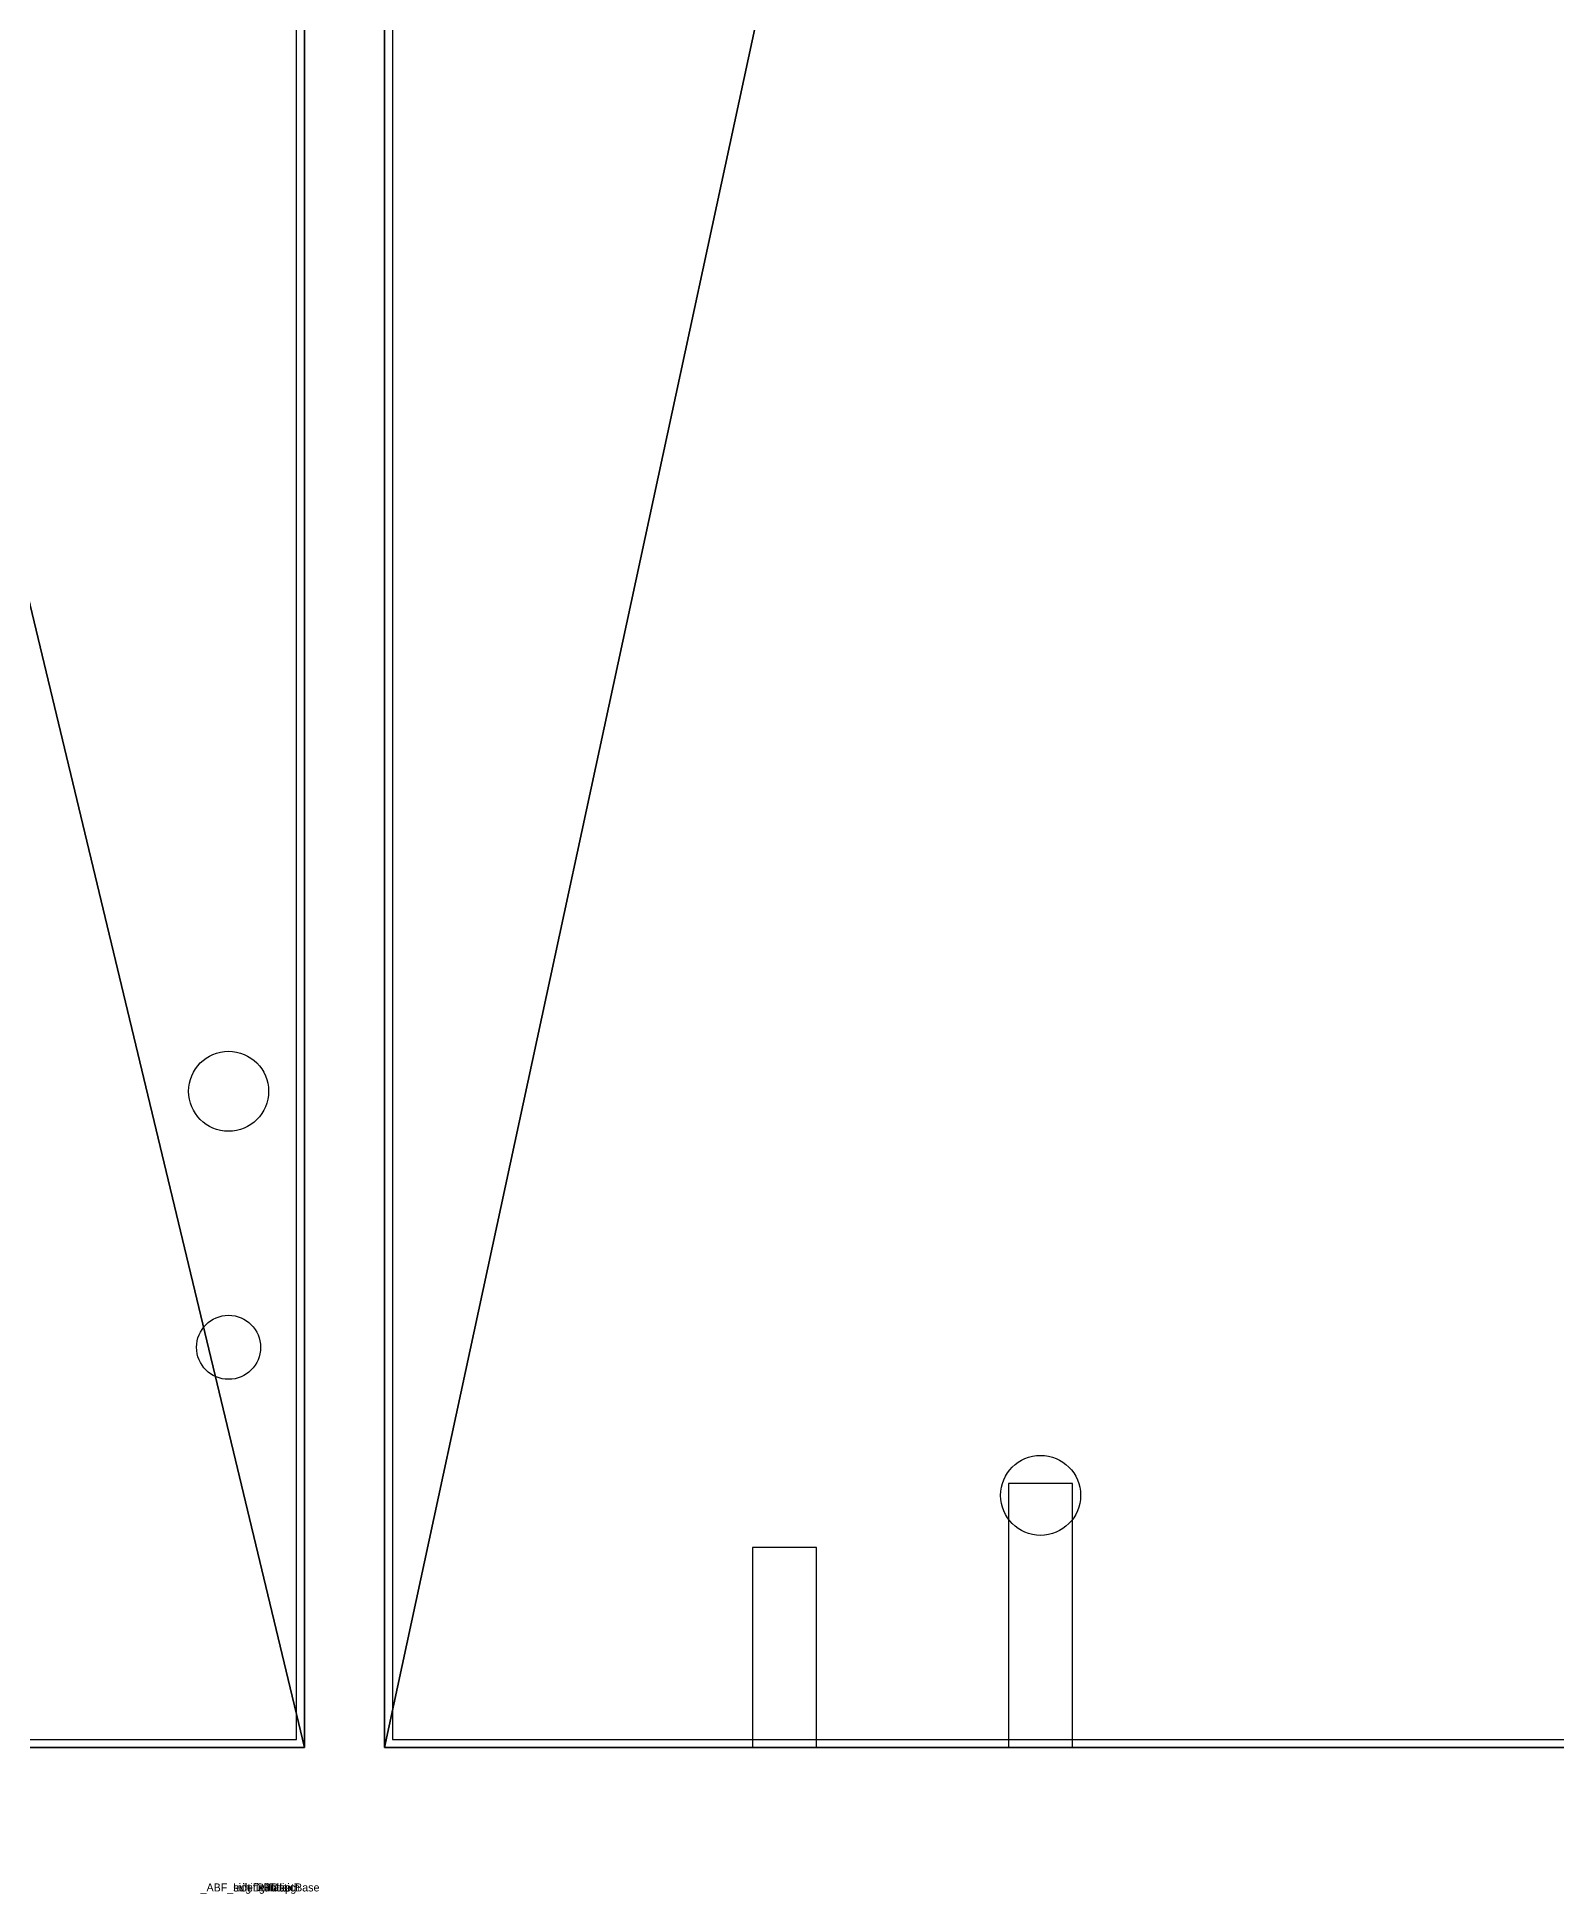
# Model space of a CAD drawing. Header units: millimetres. Extents: x -3498 to 36, y -676 to 1664.
# Drawn here: x -1589.4 to -1399.5, y -18.3 to 213.7 of the extents above; entities that cross this region are included whole.
import ezdxf

# ---------------------------------------------------------------- set-up
doc = ezdxf.new("R2010")
doc.units = ezdxf.units.MM
doc.header["$LTSCALE"] = 25.4
doc.layers.get('0').update_dxf_attribs({"true_color": 0xffffff})
for name, color, linetype, true_color in [('ABF-DSIDE-8', 32, 'Continuous', 0xcc5400), ('ABF_cuttingLines', 134, 'Continuous', 0x009987), ('ABF_edgeBanding', 252, 'Continuous', 0x777799), ('ABF_Label', 36, 'Continuous', 0x664400), ('DEPTH12-$38878', 34, 'Continuous', 0xaa4400), ('DEPTH13_5-$89199', 172, 'Continuous', 0x0000cc), ('DEPTH14-$89260', 22, 'Continuous', 0xcc4400)]:
    doc.layers.add(name, color=color, linetype=linetype, true_color=true_color)

# ---------------------------------------------------------------- blocks, each defined once
blk = doc.blocks.new('Group54#1')
blk = doc.blocks.new('Group56#1')
blk = doc.blocks.new('Group57#1')
blk = doc.blocks.new('Group58#1')
at = {"layer": 'DEPTH14-$89260', "color": 0}
blk.add_circle((-31.5, 32), 5, dxfattribs=at)
blk = doc.blocks.new('Group60#1')
at = {"layer": 'ABF-DSIDE-8', "color": 0, "extrusion": (-1, 0, 0)}
for centre in [(-32, -9), (0, -9)]:
    blk.add_circle(centre, 4, dxfattribs=at)
blk = doc.blocks.new('Group61#1')
at = {"layer": 'ABF-DSIDE-8', "color": 0}
for points in [[(0, 36, 0), (-33, 36, 0), (-33, 28, 0), (0, 28, 0), (0, 36, 0)], [(0, 4, 0), (-25, 4, 0), (-25, -4, 0), (0, -4, 0), (0, 4, 0)]]:
    blk.add_polyline3d(points, close=True, dxfattribs=at)
blk = doc.blocks.new('Group62#1')
blk = doc.blocks.new('Group64#1')
blk = doc.blocks.new('Group65#1')
blk = doc.blocks.new('Group66#1')
blk = doc.blocks.new('Group68#1')
blk = doc.blocks.new('Group69#1')
blk = doc.blocks.new('Group70#1')
blk = doc.blocks.new('Group72#1')
blk = doc.blocks.new('Group73#1')
blk = doc.blocks.new('Group74#1')
at = {"layer": 'DEPTH14-$89260', "color": 0}
blk.add_circle((32, 31.5), 5, dxfattribs=at)
blk = doc.blocks.new('Group76#1')
at = {"layer": 'ABF-DSIDE-8', "color": 0, "extrusion": (0, 1, 0)}
for centre in [(0, -9), (-32, -9)]:
    blk.add_circle(centre, 4, dxfattribs=at)
blk = doc.blocks.new('Group77#1')
at = {"layer": 'ABF-DSIDE-8', "color": 0}
for points in [[(36, 0, 0), (36, 33, 0), (28, 33, 0), (28, 0, 0), (36, 0, 0)], [(4, 0, 0), (4, 25, 0), (-4, 25, 0), (-4, 0, 0), (4, 0, 0)]]:
    blk.add_polyline3d(points, close=True, dxfattribs=at)
blk = doc.blocks.new('Group78#1')
at = {"layer": 'DEPTH14-$89260', "color": 0}
blk.add_circle((-32, 31.5), 5, dxfattribs=at)
blk = doc.blocks.new('Group80#1')
at = {"layer": 'ABF-DSIDE-8', "color": 0, "extrusion": (0, 1, 0)}
for centre in [(32, -9), (0, -9)]:
    blk.add_circle(centre, 4, dxfattribs=at)
blk = doc.blocks.new('Group81#1')
at = {"layer": 'ABF-DSIDE-8', "color": 0}
for points in [[(-36, 0, 0), (-36, 33, 0), (-28, 33, 0), (-28, 0, 0), (-36, 0, 0)], [(-4, 0, 0), (-4, 25, 0), (4, 25, 0), (4, 0, 0), (-4, 0, 0)]]:
    blk.add_polyline3d(points, close=True, dxfattribs=at)
blk = doc.blocks.new('Group82#1')
blk = doc.blocks.new('Group84#1')
blk = doc.blocks.new('Group85#1')
blk = doc.blocks.new('Group86#1')
blk = doc.blocks.new('Group88#1')
blk = doc.blocks.new('Group89#1')
blk = doc.blocks.new('Group155#1')
blk = doc.blocks.new('Group159#1')
blk = doc.blocks.new('Group207#1')
blk = doc.blocks.new('Group219#1')
at = {"layer": 'ABF_cuttingLines', "color": 0}
blk.add_polyline3d([(380.5, 19, 0), (380.5, 1681, 0), (24, 1681, 0), (24, 19, 0), (380.5, 19, 0)], close=True, dxfattribs=at)
blk = doc.blocks.new('Group220#1')
blk = doc.blocks.new('___#9')
at = {"color": 0}
for p, q in [((23, 1682), (23, 18)), ((23, 1682, 18), (23, 18, 18)), ((23, 1682), (23, 18)), ((23, 1682, 18), (23, 18, 18)), ((23, 18), (381.5, 18)), ((23, 18, 18), (381.5, 18, 18)), ((23, 18), (381.5, 18)), ((23, 18, 18), (381.5, 18, 18)), ((23, 18), (23, 18, 18)), ((23, 18), (23, 18, 18))]:
    blk.add_line(p, q, dxfattribs=at)
ref = blk.add_blockref('Group84#1', (331.5, 1682, 18), dxfattribs=at)
ref.add_attrib('Skp_GroupInstanceName', '_ABF_sideDrill', (0, 0), dxfattribs={"height": 1})
ref = blk.add_blockref('Group85#1', (331.5, 1682, 18), dxfattribs=at)
ref.add_attrib('Skp_GroupInstanceName', '_ABF_sideDrillDepth', (0, 0), dxfattribs={"height": 1})
ref = blk.add_blockref('Group88#1', (73, 1682, 18), dxfattribs=at)
ref.add_attrib('Skp_GroupInstanceName', '_ABF_sideDrill', (0, 0), dxfattribs={"height": 1})
ref = blk.add_blockref('Group89#1', (73, 1682, 18), dxfattribs=at)
ref.add_attrib('Skp_GroupInstanceName', '_ABF_sideDrillDepth', (0, 0), dxfattribs={"height": 1})
ref = blk.add_blockref('Group82#1', (331.5, 1682, 18), dxfattribs=at)
ref.add_attrib('Skp_GroupInstanceName', '_ABF_minifixBolts', (0, 0), dxfattribs={"height": 1})
ref = blk.add_blockref('Group86#1', (73, 1682, 18), dxfattribs=at)
ref.add_attrib('Skp_GroupInstanceName', '_ABF_minifixBolts', (0, 0), dxfattribs={"height": 1})
ref = blk.add_blockref('Group56#1', (381.5, 1632, 18), dxfattribs=at)
ref.add_attrib('Skp_GroupInstanceName', '_ABF_sideDrill', (0, 0), dxfattribs={"height": 1})
ref = blk.add_blockref('Group57#1', (381.5, 1632, 18), dxfattribs=at)
ref.add_attrib('Skp_GroupInstanceName', '_ABF_sideDrillDepth', (0, 0), dxfattribs={"height": 1})
ref = blk.add_blockref('Group54#1', (381.5, 1632, 18), dxfattribs=at)
ref.add_attrib('Skp_GroupInstanceName', '_ABF_minifixBolts', (0, 0), dxfattribs={"height": 1})
ref = blk.add_blockref('Group155#1', (60.5, 1522, 18), dxfattribs=at)
ref.add_attrib('Skp_GroupInstanceName', '_ABF_minifixPlasticBase', (0, 0), dxfattribs={"height": 1})
ref = blk.add_blockref('Group159#1', (344, 1522, 18), dxfattribs=at)
ref.add_attrib('Skp_GroupInstanceName', '_ABF_minifixPlasticBase', (0, 0), dxfattribs={"height": 1})
ref = blk.add_blockref('Group72#1', (381.5, 1282, 18), dxfattribs=at)
ref.add_attrib('Skp_GroupInstanceName', '_ABF_sideDrill', (0, 0), dxfattribs={"height": 1})
ref = blk.add_blockref('Group73#1', (381.5, 1282, 18), dxfattribs=at)
ref.add_attrib('Skp_GroupInstanceName', '_ABF_sideDrillDepth', (0, 0), dxfattribs={"height": 1})
ref = blk.add_blockref('Group70#1', (381.5, 1282, 18), dxfattribs=at)
ref.add_attrib('Skp_GroupInstanceName', '_ABF_minifixBolts', (0, 0), dxfattribs={"height": 1})
ref = blk.add_blockref('Group66#1', (381.5, 850, 18), dxfattribs=at)
ref.add_attrib('Skp_GroupInstanceName', '_ABF_minifixBolts', (0, 0), dxfattribs={"height": 1})
ref = blk.add_blockref('Group68#1', (381.5, 850, 18), dxfattribs=at)
ref.add_attrib('Skp_GroupInstanceName', '_ABF_sideDrill', (0, 0), dxfattribs={"height": 1})
ref = blk.add_blockref('Group69#1', (381.5, 850, 18), dxfattribs=at)
ref.add_attrib('Skp_GroupInstanceName', '_ABF_sideDrillDepth', (0, 0), dxfattribs={"height": 1})
ref = blk.add_blockref('Group62#1', (381.5, 418, 18), dxfattribs=at)
ref.add_attrib('Skp_GroupInstanceName', '_ABF_minifixBolts', (0, 0), dxfattribs={"height": 1})
ref = blk.add_blockref('Group64#1', (381.5, 418, 18), dxfattribs=at)
ref.add_attrib('Skp_GroupInstanceName', '_ABF_sideDrill', (0, 0), dxfattribs={"height": 1})
ref = blk.add_blockref('Group65#1', (381.5, 418, 18), dxfattribs=at)
ref.add_attrib('Skp_GroupInstanceName', '_ABF_sideDrillDepth', (0, 0), dxfattribs={"height": 1})
ref = blk.add_blockref('Group58#1', (381.5, 68, 18), dxfattribs=at)
ref.add_attrib('Skp_GroupInstanceName', '_ABF_minifixBolts', (0, 0), dxfattribs={"height": 1})
ref = blk.add_blockref('Group60#1', (381.5, 68, 18), dxfattribs=at)
ref.add_attrib('Skp_GroupInstanceName', '_ABF_sideDrill', (0, 0), dxfattribs={"height": 1})
ref = blk.add_blockref('Group61#1', (381.5, 68, 18), dxfattribs=at)
ref.add_attrib('Skp_GroupInstanceName', '_ABF_sideDrillDepth', (0, 0), dxfattribs={"height": 1})
ref = blk.add_blockref('Group74#1', (73, 18, 18), dxfattribs=at)
ref.add_attrib('Skp_GroupInstanceName', '_ABF_minifixBolts', (0, 0), dxfattribs={"height": 1})
ref = blk.add_blockref('Group78#1', (331.5, 18, 18), dxfattribs=at)
ref.add_attrib('Skp_GroupInstanceName', '_ABF_minifixBolts', (0, 0), dxfattribs={"height": 1})
ref = blk.add_blockref('Group77#1', (73, 18, 18), dxfattribs=at)
ref.add_attrib('Skp_GroupInstanceName', '_ABF_sideDrillDepth', (0, 0), dxfattribs={"height": 1})
ref = blk.add_blockref('Group81#1', (331.5, 18, 18), dxfattribs=at)
ref.add_attrib('Skp_GroupInstanceName', '_ABF_sideDrillDepth', (0, 0), dxfattribs={"height": 1})
ref = blk.add_blockref('Group76#1', (73, 18, 18), dxfattribs=at)
ref.add_attrib('Skp_GroupInstanceName', '_ABF_sideDrill', (0, 0), dxfattribs={"height": 1})
ref = blk.add_blockref('Group80#1', (331.5, 18, 18), dxfattribs=at)
ref.add_attrib('Skp_GroupInstanceName', '_ABF_sideDrill', (0, 0), dxfattribs={"height": 1})
at = {"layer": 'ABF_cuttingLines', "color": 0}
ref = blk.add_blockref('Group219#1', (0, 0, 18), dxfattribs=at)
ref.add_attrib('Skp_GroupInstanceName', '_ABF_cuttingLines', (0, 0), dxfattribs={"layer": '0', "height": 1})
at = {"layer": 'ABF_edgeBanding', "color": 0}
ref = blk.add_blockref('Group220#1', (0, 0, 18), dxfattribs=at)
ref.add_attrib('Skp_GroupInstanceName', '_ABF_edgeBanding', (0, 0), dxfattribs={"layer": '0', "height": 1})
at = {"layer": 'ABF_Label', "color": 0}
ref = blk.add_blockref('Group207#1', (202.25, 850, 18), dxfattribs=dict(at, xscale=1.574803149606299, yscale=1.574803149606299, rotation=90))
ref.add_attrib('Skp_GroupInstanceName', '_ABF_Label', (0, 0), dxfattribs={"layer": '0', "height": 1})
at = {"color": 0}
mesh = blk.add_polyface(dxfattribs=at)
corners = [(381.5, 1682), (23, 18), (23, 1682), (381.5, 18)]
mesh.append_faces([[corners[k] for k in face] for face in [(0, 1, 2), (1, 0, 3)]], dxfattribs={"vtx0": -1, "color": 0})
at = {"color": 7, "true_color": 0xffffff}
mesh = blk.add_polyface(dxfattribs=at)
corners = [(381.5, 18, 18), (23, 1682, 18), (23, 18, 18), (381.5, 1682, 18)]
mesh.append_faces([[corners[k] for k in face] for face in [(0, 1, 2), (1, 0, 3)]], dxfattribs={"vtx0": -1, "color": 7})
at = {"color": 0}
mesh = blk.add_polyface(dxfattribs=at)
corners = [(23, 1682, 18), (23, 18), (23, 18, 18), (23, 1682)]
mesh.append_faces([[corners[k] for k in face] for face in [(0, 1, 2), (1, 0, 3)]], dxfattribs={"vtx0": -1, "color": 0})
mesh = blk.add_polyface(dxfattribs=at)
corners = [(381.5, 18, 18), (23, 18), (381.5, 18), (23, 18, 18)]
mesh.append_faces([[corners[k] for k in face] for face in [(0, 1, 2), (1, 0, 3)]], dxfattribs={"vtx0": -1, "color": 0})
blk = doc.blocks.new('Group119#1')
at = {"layer": 'DEPTH12-$38878', "color": 0}
blk.add_circle((-9, 0), 4, dxfattribs=at)
at = {"layer": 'DEPTH13_5-$89199', "color": 0}
blk.add_circle((-9, 32), 5, dxfattribs=at)
blk = doc.blocks.new('Group221#1')
at = {"layer": 'ABF_cuttingLines', "color": 0}
blk.add_polyline3d([(399, 19, 0), (399, 1681, 0), (1, 1681, 0), (1, 19, 0), (399, 19, 0)], close=True, dxfattribs=at)
blk = doc.blocks.new('___#10')
at = {"color": 0}
for p, q in [((400, 18), (400, 1682)), ((400, 18, 18), (400, 1682, 18)), ((400, 18), (400, 1682)), ((400, 18, 18), (400, 1682, 18)), ((0, 18), (400, 18)), ((0, 18, 18), (400, 18, 18)), ((0, 18), (400, 18)), ((0, 18, 18), (400, 18, 18)), ((400, 18), (400, 18, 18)), ((400, 18), (400, 18, 18))]:
    blk.add_line(p, q, dxfattribs=at)
ref = blk.add_blockref('Group119#1', (399.5, 68, 18), dxfattribs=at)
ref.add_attrib('Skp_GroupInstanceName', '_ABF_minifixPlasticBase', (0, 0), dxfattribs={"height": 1})
at = {"layer": 'ABF_cuttingLines', "color": 0}
blk.add_blockref('Group221#1', (0, 0, 18), dxfattribs=at)
at = {"color": 0}
mesh = blk.add_polyface(dxfattribs=at)
corners = [(400, 1682), (0, 18), (0, 1682), (400, 18)]
mesh.append_faces([[corners[k] for k in face] for face in [(0, 1, 2), (1, 0, 3)]], dxfattribs={"vtx0": -1, "color": 0})
at = {"color": 7, "true_color": 0xffffff}
mesh = blk.add_polyface(dxfattribs=at)
corners = [(400, 18, 18), (0, 1682, 18), (0, 18, 18), (400, 1682, 18)]
mesh.append_faces([[corners[k] for k in face] for face in [(0, 1, 2), (1, 0, 3)]], dxfattribs={"vtx0": -1, "color": 7})
at = {"color": 0}
mesh = blk.add_polyface(dxfattribs=at)
corners = [(400, 1682), (400, 18, 18), (400, 18), (400, 1682, 18)]
mesh.append_faces([[corners[k] for k in face] for face in [(0, 1, 2), (1, 0, 3)]], dxfattribs={"vtx0": -1, "color": 0})
mesh = blk.add_polyface(dxfattribs=at)
corners = [(400, 18, 18), (0, 18), (400, 18), (0, 18, 18)]
mesh.append_faces([[corners[k] for k in face] for face in [(0, 1, 2), (1, 0, 3)]], dxfattribs={"vtx0": -1, "color": 0})
blk = doc.blocks.new('THICKNESS_18')
at = {"color": 0}
for name, p in [('___#10', (-1956, -18)), ('___#9', (-1569, -18))]:
    blk.add_blockref(name, p, dxfattribs=at)

msp = doc.modelspace()

# ---------------------------------------------------------------- block references
at = {"color": 0}
msp.add_blockref('THICKNESS_18', (0, 0), dxfattribs=at)

doc.saveas('drawing.dxf')
